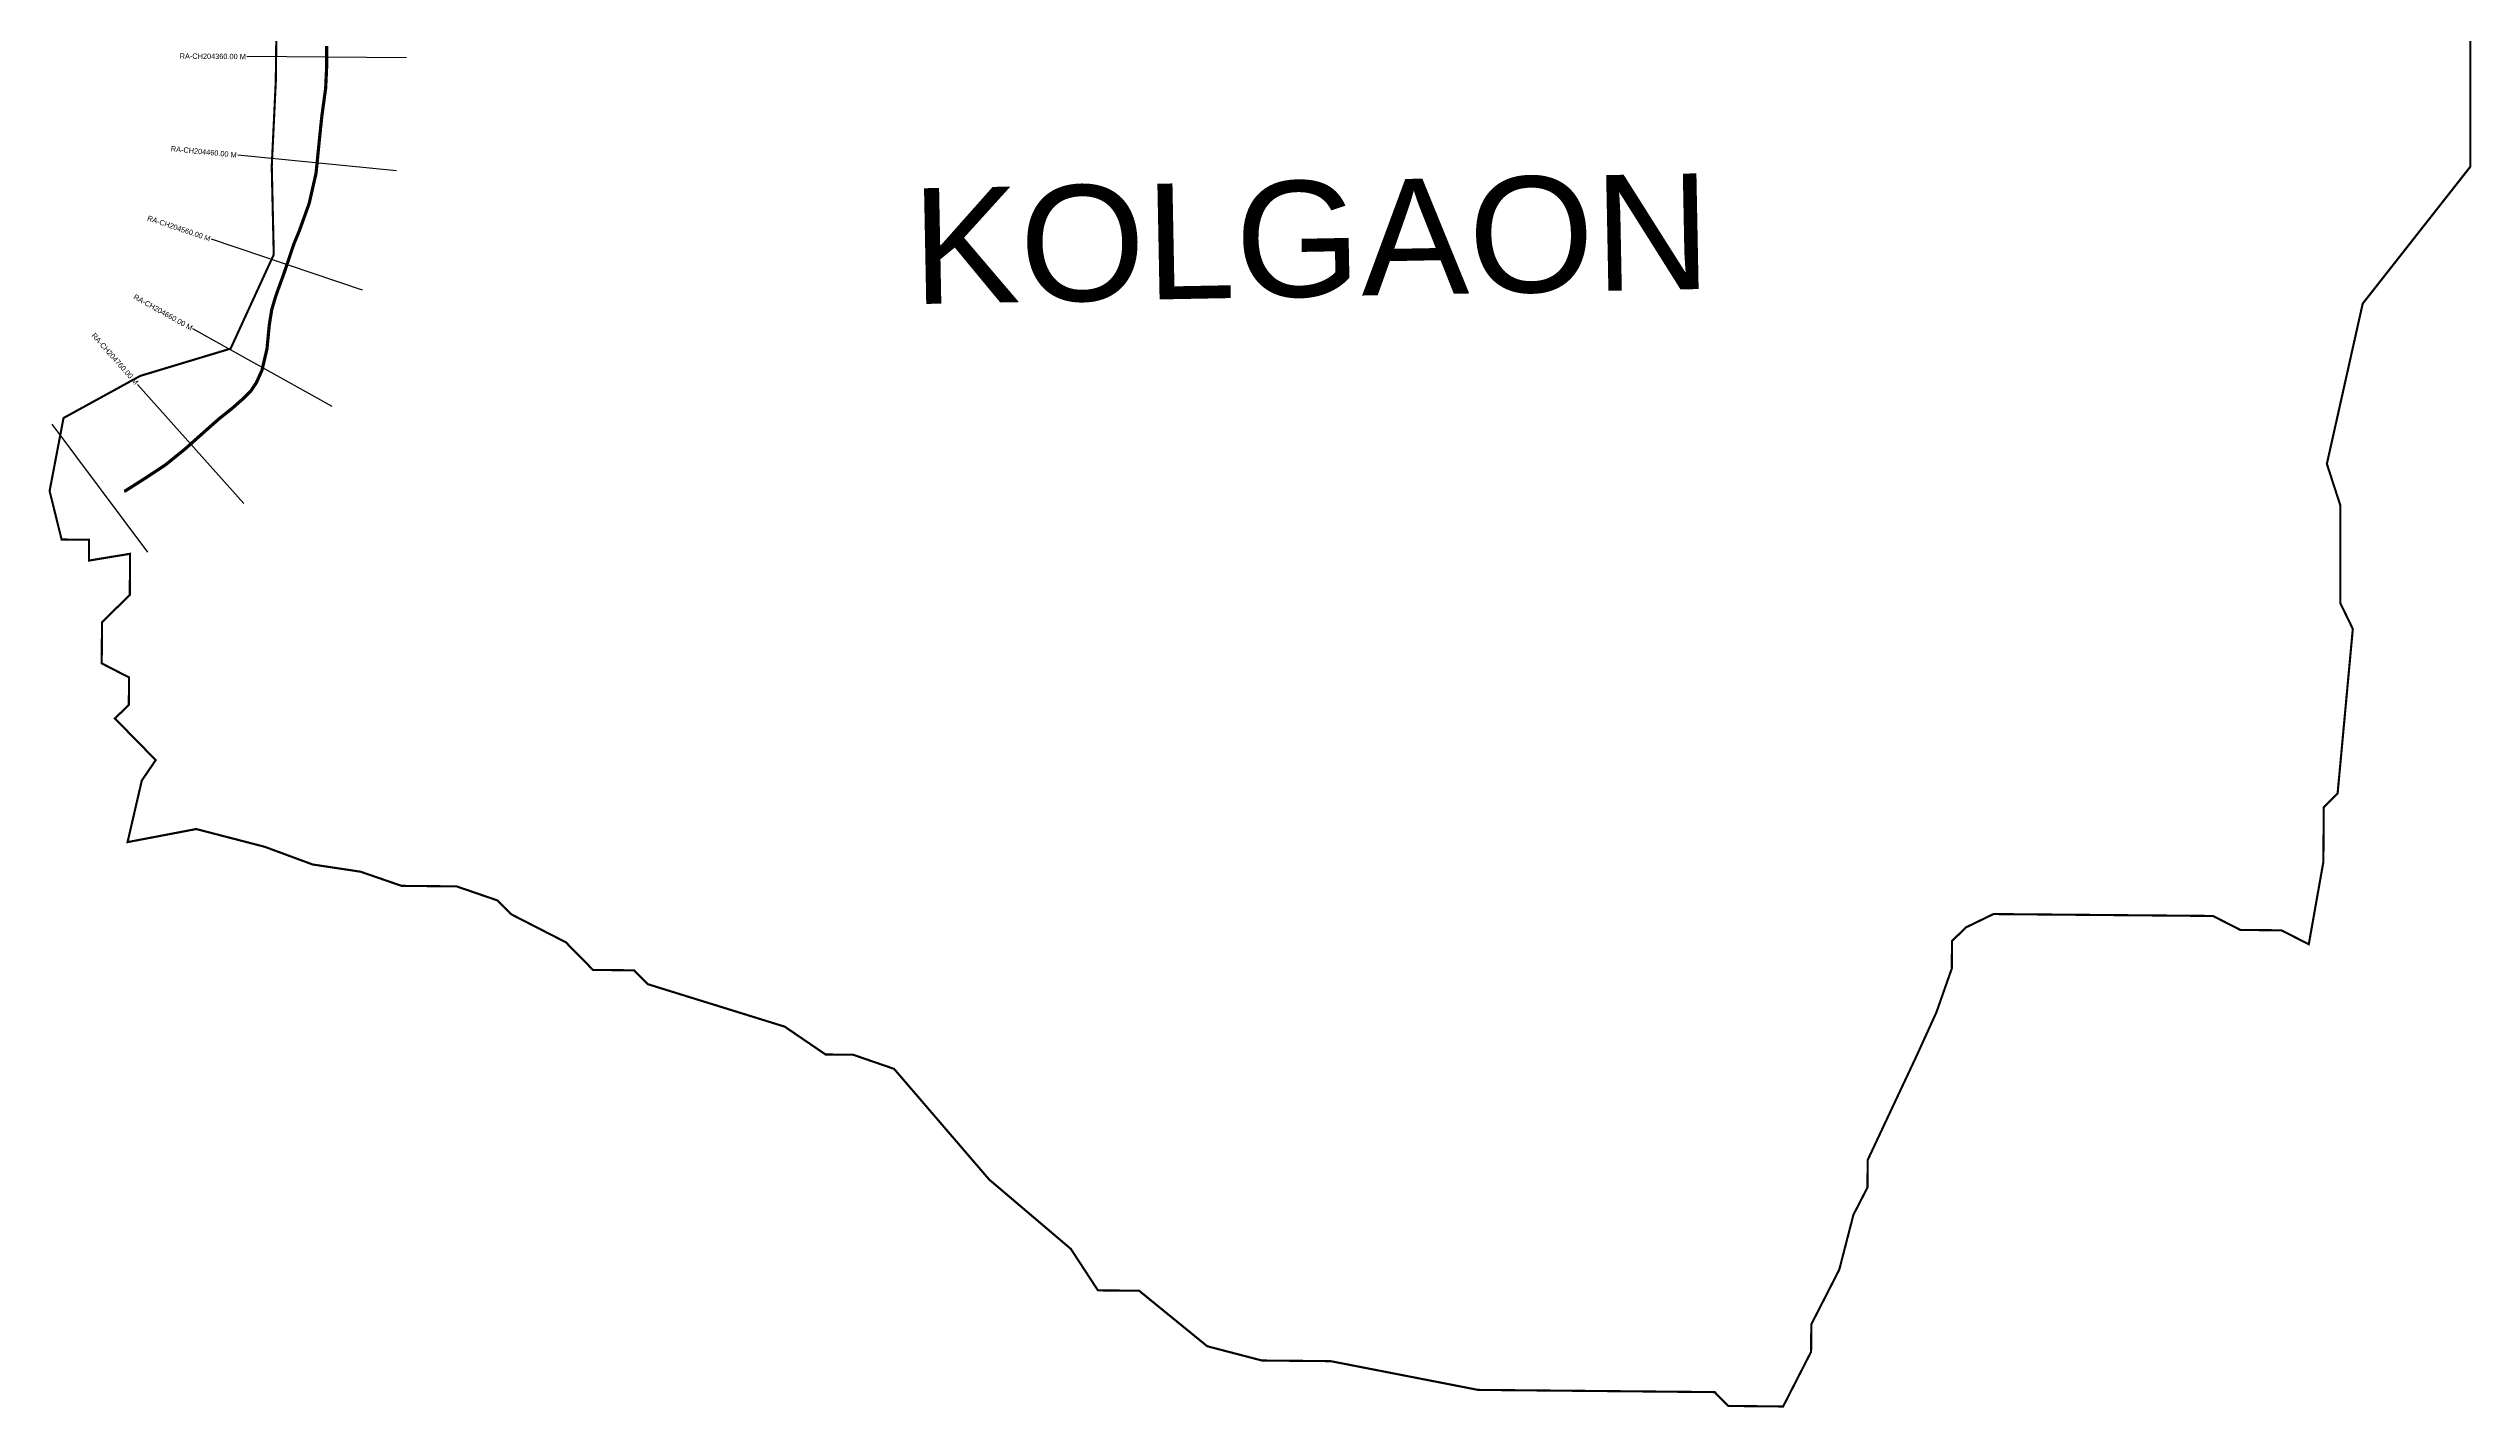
# Model space of a CAD drawing. Header units: metres. Extents: x 269105 to 277457, y 2078814 to 2090619.
# Drawn here: x 275056 to 277334, y 2078814 to 2080091 of the extents above; entities that cross this region are included whole.
import ezdxf
from ezdxf.enums import TextEntityAlignment as Align

# ---------------------------------------------------------------- set-up
doc = ezdxf.new("R2010")
doc.units = ezdxf.units.M
for name, color, linetype in [('CS', 134, 'Continuous'), ('CSMark', 210, 'Continuous'), ('NATURALLY PROTECTED', 3, 'Continuous'), ('VILLAGE NAME', 250, 'Continuous')]:
    doc.layers.add(name, color=color, linetype=linetype)

msp = doc.modelspace()

# ---------------------------------------------------------------- linework, layer by layer
at = {"color": 6, "const_width": 2}
msp.add_lwpolyline([(277333.1, 2080224.4), (277333.1, 2079980.1), (277231.8, 2079851.3), (277198.1, 2079700.7), (277210.7, 2079661.9), (277210.7, 2079569.9), (277222.5, 2079545.6), (277208.2, 2079390.9), (277195.2, 2079378.1), (277194.8, 2079326.5), (277181.1, 2079249.2), (277155.4, 2079262.3), (277116.7, 2079262.7), (277091, 2079275.8), (276884.6, 2079277.6), (276858.6, 2079265), (276845.6, 2079252.2), (276845.4, 2079226.4), (276831, 2079185.4), (276813, 2079145.8), (276766.3, 2079046.4), (276766.1, 2079020.6), (276752.9, 2078994.9), (276739.6, 2078943.4), (276713.3, 2078892), (276713.1, 2078866.2), (276686.8, 2078814.8), (276635.2, 2078815.3), (276622.4, 2078828.3), (276399.9, 2078830.4), (276261.3, 2078857.4), (276196.7, 2078858), (276145.3, 2078871.4), (276081.2, 2078923.6), (276042.5, 2078923.9), (276017, 2078962.9), (275940.2, 2079028.1), (275850.8, 2079132.1), (275812.2, 2079145.4), (275786.4, 2079145.6), (275747.9, 2079171.8), (275619.2, 2079211.7), (275606.4, 2079224.7), (275567.7, 2079225.1), (275542.1, 2079251.1), (275490.7, 2079277.4), (275477.9, 2079290.4), (275439.4, 2079303.6), (275387.7, 2079304.1), (275349.1, 2079317.4), (275304, 2079324.2), (275259, 2079340.8), (275194.6, 2079357.5), (275130, 2079345.2), (275143.4, 2079403.1), (275156.5, 2079422.3), (275118.1, 2079461.4), (275131.2, 2079474.2), (275131.4, 2079500), (275105.7, 2079513.2), (275106, 2079551.9), (275132.1, 2079577.5), (275132.4, 2079616.2), (275093.7, 2079609.8), (275093.8, 2079629.4), (275068, 2079629.6), (275056.7, 2079675.2), (275069.8, 2079743.8), (275142, 2079783.4), (275226.9, 2079809), (275267.5, 2079897.4), (275265.6, 2079980.3), (275269.4, 2080060.2), (275270.3, 2080134.3)], dxfattribs=at)
at = {"layer": 'CS'}
for p, q in [((275392.2, 2080082.3), (275242.2, 2080083.5)), ((275382.9, 2079976), (275233.6, 2079990.8)), ((275350.9, 2079863.9), (275208.8, 2079911.8)), ((275322.5, 2079754.5), (275191.4, 2079827.5)), ((275239.2, 2079663.3), (275139.5, 2079775.4)), ((275149, 2079617.8), (275059.2, 2079738))]:
    msp.add_line(p, q, dxfattribs=at)
at = {"layer": 'NATURALLY PROTECTED', "const_width": 3, "flags": 128}
msp.add_lwpolyline([(275317.3, 2080093.3), (275317.2, 2080073.2), (275316.3, 2080053.7), (275312.8, 2080028.3), (275310.6, 2080007.4), (275308.1, 2079982.1), (275307.2, 2079973.6), (275300.8, 2079945.5), (275291.6, 2079919.9), (275286.5, 2079907.6), (275277.3, 2079880.3), (275269.4, 2079858.5), (275265.6, 2079845.7), (275263.3, 2079831.4), (275261.1, 2079808.7), (275256.4, 2079788.7), (275251.1, 2079776.9), (275246.1, 2079769.4), (275239.1, 2079762.3), (275228.4, 2079752.9), (275216.1, 2079743.1), (275204.2, 2079732.6), (275184.7, 2079715.2), (275166.1, 2079700.1), (275161.8, 2079697.2), (275146.6, 2079687.2), (275127.9, 2079675.3), (275126.8, 2079675)], dxfattribs=at)

# ---------------------------------------------------------------- texts
at = {"layer": 'CSMark'}
for s, rotation, p in [('RA-CH204360.00 M', 359.5309, (275241.2, 2080083.5)), ('RA-CH204460.00 M', 354.3211, (275232.6, 2079990.9)), ('RA-CH204560.00 M', 341.3873, (275207.8, 2079912.1)), ('RA-CH204660.00 M', 330.8604, (275190.6, 2079828)), ('RA-CH204760.00 M', 311.6405, (275138.9, 2079776.2))]:
    msp.add_text(s, height=5, rotation=rotation, dxfattribs=at).set_placement(p, align=Align.MIDDLE_RIGHT)
at = {"layer": 'VILLAGE NAME', "insert": (275866.5, 2079959.5), "char_height": 108.748, "attachment_point": 1, "rotation": 1.1028}
msp.add_mtext_dynamic_manual_height_columns('{\\fArial|b0|i0|c0|p34;KOLGAON}', width=726.929, gutter_width=543.7, heights=[0], dxfattribs=at)

doc.saveas('drawing.dxf')
